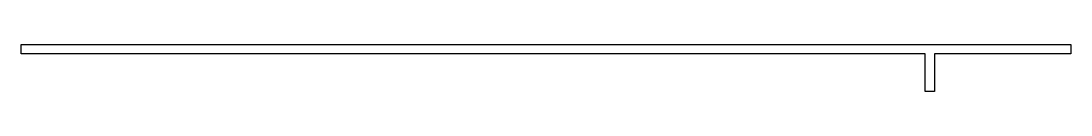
# Model space of a CAD drawing. Header units: millimetres. Extents: x 139.8 to 195.2, y -136.5 to -134.
import ezdxf

# ---------------------------------------------------------------- set-up
doc = ezdxf.new("R2010")
doc.units = ezdxf.units.MM

msp = doc.modelspace()

# ---------------------------------------------------------------- linework, layer by layer
for p, q in [((139.8, -134.5), (139.8, -134)), ((139.8, -134), (195.2, -134)), ((195.2, -134), (195.2, -134.5)), ((187.5, -134.5), (139.8, -134.5)), ((187.5, -136.5), (187.5, -134.5)), ((195.2, -134.5), (188, -134.5)), ((188, -134.5), (188, -136.5)), ((188, -136.5), (187.5, -136.5))]:
    msp.add_line(p, q)

doc.saveas('drawing.dxf')
